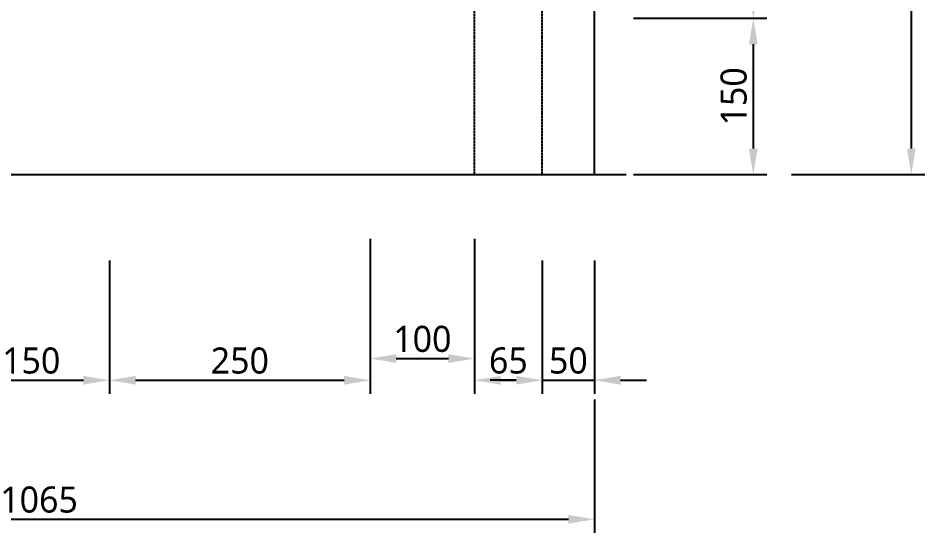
# Model space of a CAD drawing. Header units: millimetres. Extents: x -9013 to 516, y -36629 to 6082.
# Drawn here: x -4217 to -3348, y -3694 to -3200 of the extents above; entities that cross this region are included whole.
import ezdxf

# ---------------------------------------------------------------- set-up
doc = ezdxf.new("R2010")
doc.units = ezdxf.units.MM
doc.header["$LTSCALE"] = 0.05
doc.linetypes.add('CENTER2', pattern=[28.575, 19.05, -3.175, 3.175, -3.175])
doc.layers.get('0').update_dxf_attribs({"lineweight": 18})
doc.layers.get('Defpoints').update_dxf_attribs({"color": 140, "lineweight": 18})
for name, color, linetype in [('1CO', 4, 'Continuous'), ('2CONC', 4, 'Continuous'), ('HWAT___5CS', 3, 'CENTER2')]:
    doc.layers.add(name, color=color, linetype=linetype)
doc.styles.add('trebuchet_MS', font='trebuc.ttf')
doc.dimstyles.new('MGP', dxfattribs={"dimtxt": 2.5, "dimasz": 2.5, "dimexe": 1.25, "dimexo": 0.625, "dimtad": 1, "dimdec": 0, "dimtxsty": 'trebuchet_MS', "dimcen": 2.5, "dimclrt": 7, "dimadec": 0, "dimazin": 0, "dimtfac": 1, "dimtdec": 0, "dimtmove": 0, "dimatfit": 3, "dimfxl": 1.148294, "dimfxlon": 1, "dimarcsym": 2})

# ---------------------------------------------------------------- blocks, each defined once
blk = doc.blocks.new('*D299')
at = {"color": 0, "lineweight": -2, "transparency": 16777216}
for p, q in [((-4729.46, -3565.71), (-4729.46, -3693.54)), ((-3664.46, -3565.71), (-3664.46, -3693.54)), ((-4704.46, -3680.54), (-3689.46, -3680.54))]:
    blk.add_line(p, q, dxfattribs=at)
at = {"color": 0, "transparency": 16777216}
for points in [[(-4704.46, -3676.37), (-4704.46, -3684.71), (-4729.46, -3680.54)], [(-3689.46, -3676.37), (-3689.46, -3684.71), (-3664.46, -3680.54)]]:
    blk.add_solid(points, dxfattribs=at)
at = {"layer": 'Defpoints', "color": 0, "transparency": 16777216}
for p in [(-4729.46, -3295.51), (-3664.46, -3324.47), (-3664.46, -3680.54)]:
    blk.add_point(p, dxfattribs=at)
at = {"color": 7, "transparency": 16777216, "insert": (-4196.96, -3661.78), "char_height": 25, "attachment_point": 5, "style": 'trebuchet_MS'}
blk.add_mtext('1065', dxfattribs=at)
blk = doc.blocks.new('*D302')
at = {"color": 0, "lineweight": -2, "transparency": 16777216}
for p, q in [((-3626.99, -3200.08), (-3499.16, -3200.08)), ((-3512.16, -3225.08), (-3512.16, -3325.08)), ((-3626.99, -3350.08), (-3499.16, -3350.08))]:
    blk.add_line(p, q, dxfattribs=at)
at = {"color": 0, "transparency": 16777216}
for points in [[(-3516.33, -3225.08), (-3508, -3225.08), (-3512.16, -3200.08)], [(-3516.33, -3325.08), (-3508, -3325.08), (-3512.16, -3350.08)]]:
    blk.add_solid(points, dxfattribs=at)
at = {"layer": 'Defpoints', "color": 0, "transparency": 16777216}
for p in [(-3879.46, -3200.08), (-3784.79, -3350.08), (-3512.16, -3350.08)]:
    blk.add_point(p, dxfattribs=at)
at = {"color": 7, "transparency": 16777216, "insert": (-3530.88, -3275.08), "char_height": 25, "attachment_point": 5, "rotation": 90, "style": 'trebuchet_MS'}
blk.add_mtext('150', dxfattribs=at)
blk = doc.blocks.new('*D303')
at = {"color": 0, "lineweight": -2, "transparency": 16777216}
for p, q in [((-3626.99, -2750.08), (-3499.16, -2750.08)), ((-3512.16, -3175.08), (-3512.16, -2775.08)), ((-3626.99, -3200.08), (-3499.16, -3200.08))]:
    blk.add_line(p, q, dxfattribs=at)
at = {"color": 0, "transparency": 16777216}
for points in [[(-3516.33, -2775.08), (-3508, -2775.08), (-3512.16, -2750.08)], [(-3516.33, -3175.08), (-3508, -3175.08), (-3512.16, -3200.08)]]:
    blk.add_solid(points, dxfattribs=at)
at = {"layer": 'Defpoints', "color": 0, "transparency": 16777216}
for p in [(-3784.79, -2750.08), (-3512.16, -2750.08), (-3784.79, -3200.08)]:
    blk.add_point(p, dxfattribs=at)
at = {"color": 7, "transparency": 16777216, "insert": (-3530.88, -2975.08), "char_height": 25, "attachment_point": 5, "rotation": 90, "style": 'trebuchet_MS'}
blk.add_mtext('450', dxfattribs=at)
blk = doc.blocks.new('*D308')
at = {"color": 0, "lineweight": -2, "transparency": 16777216}
for p, q in [((-3475.48, -1000.08), (-3347.65, -1000.08)), ((-3360.65, -1025.08), (-3360.65, -3325.08)), ((-3475.48, -3350.08), (-3347.65, -3350.08))]:
    blk.add_line(p, q, dxfattribs=at)
at = {"color": 0, "transparency": 16777216}
for points in [[(-3364.82, -1025.08), (-3356.48, -1025.08), (-3360.65, -1000.08)], [(-3364.82, -3325.08), (-3356.48, -3325.08), (-3360.65, -3350.08)]]:
    blk.add_solid(points, dxfattribs=at)
at = {"layer": 'Defpoints', "color": 0, "transparency": 16777216}
for p in [(-3981.63, -1000.08), (-3728.33, -3350.08), (-3360.65, -3350.08)]:
    blk.add_point(p, dxfattribs=at)
at = {"color": 7, "transparency": 16777216, "insert": (-3379.37, -2175.08), "char_height": 25, "attachment_point": 5, "rotation": 90, "style": 'trebuchet_MS'}
blk.add_mtext('2350', dxfattribs=at)
blk = doc.blocks.new('*D312')
at = {"color": 0, "lineweight": -2, "transparency": 16777216}
for p, q in [((-4129.46, -3432.38), (-4129.46, -3560.21)), ((-4279.46, -3444.41), (-4279.46, -3560.21)), ((-4254.46, -3547.21), (-4154.46, -3547.21))]:
    blk.add_line(p, q, dxfattribs=at)
at = {"color": 0, "transparency": 16777216}
for points in [[(-4254.46, -3543.05), (-4254.46, -3551.38), (-4279.46, -3547.21)], [(-4154.46, -3543.05), (-4154.46, -3551.38), (-4129.46, -3547.21)]]:
    blk.add_solid(points, dxfattribs=at)
at = {"layer": 'Defpoints', "color": 0, "transparency": 16777216}
for p in [(-4129.46, -3200.08), (-4279.46, -3438.41), (-4129.46, -3547.21)]:
    blk.add_point(p, dxfattribs=at)
at = {"color": 7, "transparency": 16777216, "insert": (-4204.46, -3528.49), "char_height": 25, "attachment_point": 5, "style": 'trebuchet_MS'}
blk.add_mtext('150', dxfattribs=at)
blk = doc.blocks.new('*D313')
at = {"color": 0, "lineweight": -2, "transparency": 16777216}
for p, q in [((-4129.46, -3432.38), (-4129.46, -3560.21)), ((-3879.46, -3432.38), (-3879.46, -3560.21)), ((-4104.46, -3547.21), (-3904.46, -3547.21))]:
    blk.add_line(p, q, dxfattribs=at)
at = {"color": 0, "transparency": 16777216}
for points in [[(-4104.46, -3543.05), (-4104.46, -3551.38), (-4129.46, -3547.21)], [(-3904.46, -3543.05), (-3904.46, -3551.38), (-3879.46, -3547.21)]]:
    blk.add_solid(points, dxfattribs=at)
at = {"layer": 'Defpoints', "color": 0, "transparency": 16777216}
for p in [(-3879.46, -3200.08), (-4129.46, -3250.08), (-3879.46, -3547.21)]:
    blk.add_point(p, dxfattribs=at)
at = {"color": 7, "transparency": 16777216, "insert": (-4004.46, -3528.49), "char_height": 25, "attachment_point": 5, "style": 'trebuchet_MS'}
blk.add_mtext('250', dxfattribs=at)
blk = doc.blocks.new('*D314')
at = {"color": 0, "lineweight": -2, "transparency": 16777216}
for p, q in [((-3879.46, -3411.62), (-3879.46, -3539.45)), ((-3779.46, -3411.62), (-3779.46, -3539.45)), ((-3854.46, -3526.45), (-3804.46, -3526.45))]:
    blk.add_line(p, q, dxfattribs=at)
at = {"color": 0, "transparency": 16777216}
for points in [[(-3854.46, -3522.28), (-3854.46, -3530.62), (-3879.46, -3526.45)], [(-3804.46, -3522.28), (-3804.46, -3530.62), (-3779.46, -3526.45)]]:
    blk.add_solid(points, dxfattribs=at)
at = {"layer": 'Defpoints', "color": 0, "transparency": 16777216}
for p in [(-3879.46, -3250.08), (-3779.46, -3252.49), (-3779.46, -3526.45)]:
    blk.add_point(p, dxfattribs=at)
at = {"color": 7, "transparency": 16777216, "insert": (-3829.46, -3507.73), "char_height": 25, "attachment_point": 5, "style": 'trebuchet_MS'}
blk.add_mtext('100', dxfattribs=at)
blk = doc.blocks.new('*D315')
at = {"color": 0, "lineweight": -2, "transparency": 16777216}
for p, q in [((-3779.46, -3432.38), (-3779.46, -3560.21)), ((-3714.46, -3432.38), (-3714.46, -3560.21)), ((-3754.46, -3547.21), (-3739.46, -3547.21))]:
    blk.add_line(p, q, dxfattribs=at)
at = {"color": 0, "transparency": 16777216}
for points in [[(-3754.46, -3543.05), (-3754.46, -3551.38), (-3779.46, -3547.21)], [(-3739.46, -3543.05), (-3739.46, -3551.38), (-3714.46, -3547.21)]]:
    blk.add_solid(points, dxfattribs=at)
at = {"layer": 'Defpoints', "color": 0, "transparency": 16777216}
for p in [(-3779.46, -3310.23), (-3714.46, -3310.23), (-3714.46, -3547.21)]:
    blk.add_point(p, dxfattribs=at)
at = {"color": 7, "transparency": 16777216, "insert": (-3746.96, -3528.45), "char_height": 25, "attachment_point": 5, "style": 'trebuchet_MS'}
blk.add_mtext('65', dxfattribs=at)
blk = doc.blocks.new('*D316')
at = {"color": 0, "lineweight": -2, "transparency": 16777216}
for p, q in [((-3714.46, -3432.38), (-3714.46, -3560.21)), ((-3664.46, -3432.38), (-3664.46, -3560.21)), ((-3739.46, -3547.21), (-3764.46, -3547.21)), ((-3714.46, -3547.21), (-3664.46, -3547.21)), ((-3639.46, -3547.21), (-3614.46, -3547.21))]:
    blk.add_line(p, q, dxfattribs=at)
at = {"color": 0, "transparency": 16777216}
for points in [[(-3739.46, -3543.05), (-3739.46, -3551.38), (-3714.46, -3547.21)], [(-3639.46, -3543.05), (-3639.46, -3551.38), (-3664.46, -3547.21)]]:
    blk.add_solid(points, dxfattribs=at)
at = {"layer": 'Defpoints', "color": 0, "transparency": 16777216}
for p in [(-3714.46, -3310.23), (-3664.46, -3310.23), (-3664.46, -3547.21)]:
    blk.add_point(p, dxfattribs=at)
at = {"color": 7, "transparency": 16777216, "insert": (-3689.46, -3528.49), "char_height": 25, "attachment_point": 5, "style": 'trebuchet_MS'}
blk.add_mtext('50', dxfattribs=at)

msp = doc.modelspace()

# ---------------------------------------------------------------- linework, layer by layer
at = {"layer": '1CO'}
msp.add_line((-3664.46, -3350.08), (-3664.46, -1000.08), dxfattribs=at)
at = {"layer": '2CONC', "lineweight": -3}
msp.add_line((-4729.46, -3350.08), (-3634.16, -3350.08), dxfattribs=at)
at = {"layer": 'HWAT___5CS', "color": 2}
for p, q in [((-3779.46, -3350.08), (-3779.46, -1000.08)), ((-3714.46, -3350.08), (-3714.46, -1000.08))]:
    msp.add_line(p, q, dxfattribs=at)

# ---------------------------------------------------------------- dimensions: what is measured, and where the dimension line sits
for base, p1, p2, picture, middle in [((-3360.65, -3350.08), (-3981.63, -1000.08), (-3728.33, -3350.08), '*D308', (-3379.37, -2175.08)), ((-3512.16, -2750.08), (-3784.79, -3200.08), (-3784.79, -2750.08), '*D303', (-3530.88, -2975.08)), ((-3512.16, -3350.08), (-3879.46, -3200.08), (-3784.79, -3350.08), '*D302', (-3530.88, -3275.08))]:
    dim = msp.add_linear_dim(base=base, p1=p1, p2=p2, angle=90, dimstyle='MGP', override={"dimscale": 100, "dimtxt": 0.25, "dimasz": 0.25, "dimexe": 0.13, "dimexo": 0.06, "dimgap": 0.06, "dimarcsym": 1})
    dim.commit()
    dim.dimension.update_dxf_attribs({"geometry": picture, "text_midpoint": middle})
for base, p1, p2, picture, middle in [((-4129.46, -3547.21), (-4279.46, -3438.41), (-4129.46, -3200.08), '*D312', (-4204.46, -3528.49)), ((-3879.46, -3547.21), (-4129.46, -3250.08), (-3879.46, -3200.08), '*D313', (-4004.46, -3528.49)), ((-3779.46, -3526.45), (-3879.46, -3250.08), (-3779.46, -3252.49), '*D314', (-3829.46, -3507.73)), ((-3664.46, -3680.54), (-4729.46, -3295.51), (-3664.46, -3324.47), '*D299', (-4196.96, -3661.78)), ((-3714.46, -3547.21), (-3779.46, -3310.23), (-3714.46, -3310.23), '*D315', (-3746.96, -3528.45)), ((-3664.46, -3547.21), (-3714.46, -3310.23), (-3664.46, -3310.23), '*D316', (-3689.46, -3528.49))]:
    dim = msp.add_linear_dim(base=base, p1=p1, p2=p2, dimstyle='MGP', override={"dimscale": 100, "dimtxt": 0.25, "dimasz": 0.25, "dimexe": 0.13, "dimexo": 0.06, "dimgap": 0.06, "dimarcsym": 1})
    dim.commit()
    dim.dimension.update_dxf_attribs({"geometry": picture, "text_midpoint": middle})

doc.saveas('drawing.dxf')
